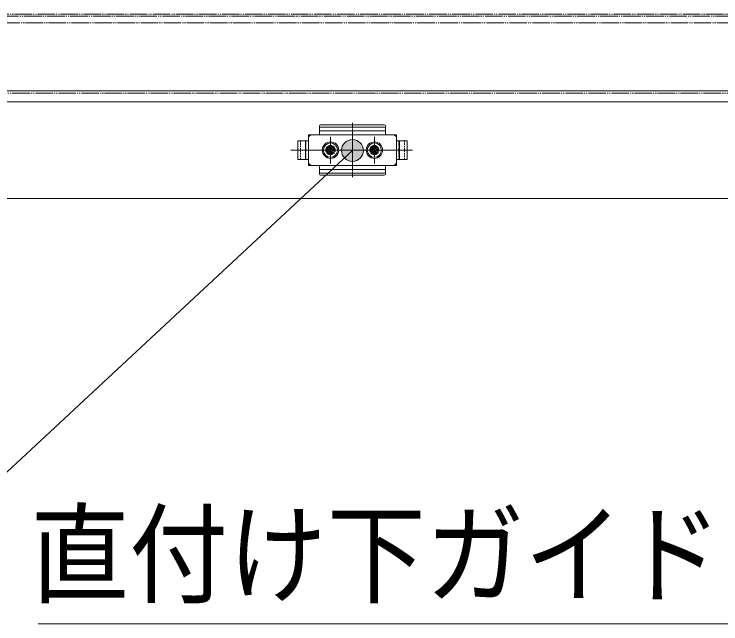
# Model space of a CAD drawing. Units: millimetres, scale not verified. Extents: x -6062 to 6062, y -3045 to 3045.
# Drawn here: x -3364.7 to -3042.6, y 1011.8 to 1289.8 of the extents above; entities that cross this region are included whole.
import ezdxf
from ezdxf.enums import TextEntityAlignment as Align

# ---------------------------------------------------------------- set-up
doc = ezdxf.new("R2010")
doc.units = ezdxf.units.MM
doc.header["$LTSCALE"] = 20
for name, pattern in [('USER1', [10.5, 8, -0.5, 0.5, -0.5, 0.5, -0.5]), ('USER2', [2.91, 1.76, -0.4, 0.35, -0.4]), ('USER3', [1.11, 0.71, -0.4])]:
    doc.linetypes.add(name, pattern=pattern)
doc.layers.add('0-3_2寸法-3', color=7, linetype='Continuous', lineweight=15)
doc.layers.add('0-6_3一般', color=7, linetype='Continuous', lineweight=15)
doc.styles.add('ＭＳ Ｐゴシック', font='')
doc.styles.get('ＭＳ Ｐゴシック').set_extended_font_data('MS PGothic')

# ---------------------------------------------------------------- blocks, each defined once
blk = doc.blocks.new('グループ-6')
at = {"layer": '0-6_3一般', "linetype": 'USER1'}
for p, q in [((-22560, 25796.9), (-39120, 25796.9)), ((-39120, 25076.9), (-22560, 25076.9))]:
    blk.add_line(p, q, dxfattribs=at)
at = {"layer": '0-6_3一般'}
for p, q in [((-39110, 24996.9), (-6330, 24996.9)), ((-28760, 24756.1), (-28760, 24776.7)), ((-28760, 24756.1), (-28760, 24706.9)), ((-28160, 24733.9), (-28760, 24733.9)), ((-28170, 24786.7), (-28750, 24786.7)), ((-28170, 24766.1), (-28750, 24766.1)), ((-28160, 24706.9), (-28160, 24756.1)), ((-28860, 24416.9), (-28860, 24696.9)), ((-28840, 24696.9), (-28860, 24676.9)), ((-28860, 24641.9), (-28860, 24686.9)), ((-28850, 24696.9), (-28070, 24696.9)), ((-28060, 24696.9), (-28150, 24696.9)), ((-28060, 24676.9), (-28080, 24696.9)), ((-28060, 24696.9), (-28060, 24416.9)), ((-28060, 24686.9), (-28060, 24641.9)), ((-28958, 24471.9), (-28958, 24641.9)), ((-28958, 24641.9), (-28860, 24641.9)), ((-28958, 24631.9), (-28958, 24481.9)), ((-28888, 24641.9), (-28888, 24471.9)), ((-28860, 24471.9), (-28860, 24641.9)), ((-28060, 24641.9), (-27972, 24641.9)), ((-28060, 24641.9), (-28060, 24471.9)), ((-28060, 24641.9), (-27962, 24641.9)), ((-28032, 24471.9), (-28032, 24641.9)), ((-27962, 24641.9), (-27962, 24471.9)), ((-27962, 24481.9), (-27962, 24631.9)), ((-28676.7, 24562.9), (-28679.8, 24562.9)), ((-28676.7, 24550.9), (-28679.8, 24550.8)), ((-28643.3, 24562.9), (-28640.2, 24562.9)), ((-28643.3, 24550.9), (-28640.2, 24550.8)), ((-28300.1, 24565.5), (-28280.5, 24566.6)), ((-28279.8, 24562.9), (-28300.1, 24565.5)), ((-28279.8, 24550.8), (-28300.1, 24548.3)), ((-28300.1, 24548.3), (-28280.5, 24547.2)), ((-28280.5, 24566.6), (-28273.2, 24570)), ((-28276.7, 24562.9), (-28280.5, 24566.6)), ((-28276.7, 24550.9), (-28280.5, 24547.2)), ((-28280.5, 24547.2), (-28273.2, 24543.7)), ((-28276.7, 24562.9), (-28279.8, 24562.9)), ((-28276.7, 24550.9), (-28279.8, 24550.8)), ((-28269.4, 24566.3), (-28276.7, 24562.9)), ((-28269.4, 24547.5), (-28276.7, 24550.9)), ((-28269.7, 24577.4), (-28273.2, 24570)), ((-28273.2, 24570), (-28269.4, 24566.3)), ((-28273.2, 24543.7), (-28269.4, 24547.5)), ((-28269.7, 24536.4), (-28273.2, 24543.7)), ((-28268.6, 24597.1), (-28269.7, 24577.4)), ((-28266, 24573.6), (-28269.7, 24577.4)), ((-28266, 24540.1), (-28269.7, 24536.4)), ((-28269.4, 24566.3), (-28266, 24573.6)), ((-28269.4, 24547.5), (-28266, 24540.1)), ((-28266.1, 24576.7), (-28268.6, 24597.1)), ((-28266, 24573.6), (-28266.1, 24576.7)), ((-28266, 24540.1), (-28266.1, 24537.1)), ((-28254, 24573.6), (-28250.3, 24577.4)), ((-28254, 24573.6), (-28253.9, 24576.7)), ((-28250.6, 24566.3), (-28254, 24573.6)), ((-28250.6, 24547.5), (-28254, 24540.1)), ((-28254, 24540.1), (-28253.9, 24537.1)), ((-28254, 24540.1), (-28250.3, 24536.4)), ((-28253.9, 24576.7), (-28251.4, 24597.1)), ((-28251.4, 24597.1), (-28250.3, 24577.4)), ((-28246.8, 24570), (-28250.6, 24566.3)), ((-28250.6, 24566.3), (-28243.3, 24562.9)), ((-28250.6, 24547.5), (-28243.3, 24550.9)), ((-28246.8, 24543.7), (-28250.6, 24547.5)), ((-28250.3, 24577.4), (-28246.8, 24570)), ((-28250.3, 24536.4), (-28246.8, 24543.7)), ((-28239.5, 24566.6), (-28246.8, 24570)), ((-28239.5, 24547.2), (-28246.8, 24543.7)), ((-28243.3, 24562.9), (-28239.5, 24566.6)), ((-28243.3, 24562.9), (-28240.2, 24562.9)), ((-28243.3, 24550.9), (-28240.2, 24550.8)), ((-28243.3, 24550.9), (-28239.5, 24547.2)), ((-28240.2, 24562.9), (-28219.9, 24565.5)), ((-28240.2, 24550.8), (-28219.9, 24548.3)), ((-28219.9, 24565.5), (-28239.5, 24566.6)), ((-28219.9, 24548.3), (-28239.5, 24547.2)), ((-28268.6, 24516.7), (-28269.7, 24536.4)), ((-28266.1, 24537.1), (-28268.6, 24516.7)), ((-28253.9, 24537.1), (-28251.4, 24516.7)), ((-28251.4, 24516.7), (-28250.3, 24536.4)), ((-28860, 24471.9), (-28958, 24471.9)), ((-28860, 24426.9), (-28860, 24471.9)), ((-28860, 24436.9), (-28840, 24416.9)), ((-28860, 24416.9), (-28770, 24416.9)), ((-28070, 24416.9), (-28850, 24416.9)), ((-28150, 24416.9), (-28060, 24416.9)), ((-28080, 24416.9), (-28060, 24436.9)), ((-27972, 24471.9), (-28060, 24471.9)), ((-28060, 24471.9), (-28060, 24426.9)), ((-27962, 24471.9), (-28060, 24471.9)), ((-28760, 24406.9), (-28760, 24357.7)), ((-28760, 24379.9), (-28160, 24379.9)), ((-28750, 24347.7), (-28170, 24347.7)), ((-28160, 24357.7), (-28160, 24406.9)), ((-28160, 24357.7), (-28160, 24347.7)), ((-28160, 24337.1), (-28160, 24347.7)), ((-28750, 24327.1), (-28170, 24327.1)), ((-39110, 24116.9), (-6330, 24116.9))]:
    blk.add_line(p, q, dxfattribs=at)
at = {"layer": '0-6_3一般', "linetype": 'USER2'}
for p, q in [((-28460, 24805.4), (-28460, 24309.2)), ((-28660, 24433.9), (-28660, 24678.3)), ((-28460, 24714.2), (-28460, 24393.1)), ((-28260, 24433.9), (-28260, 24678.3)), ((-28660, 24661.9), (-28660, 24451.9)), ((-28660, 24633.4), (-28660, 24481.5)), ((-28260, 24661.9), (-28260, 24451.9)), ((-27923.1, 24556.9), (-29021.1, 24556.9)), ((-29011.7, 24556.9), (-27913.7, 24556.9)), ((-28783, 24556.9), (-28535, 24556.9)), ((-28765, 24556.9), (-28745, 24556.9)), ((-28725, 24556.9), (-28555, 24556.9)), ((-28704, 24556.9), (-28616, 24556.9)), ((-28660, 24512.9), (-28660, 24600.9)), ((-28383, 24556.9), (-28135, 24556.9)), ((-28365, 24556.9), (-28345, 24556.9)), ((-28325, 24556.9), (-28155, 24556.9)), ((-28304, 24556.9), (-28216, 24556.9)), ((-28260, 24512.9), (-28260, 24600.9))]:
    blk.add_line(p, q, dxfattribs=at)
at = {"layer": '0-6_3一般', "linetype": 'USER3'}
for p, q in [((-28934, 24641.9), (-28934, 24471.9)), ((-28884, 24471.9), (-28884, 24641.9)), ((-28036, 24641.9), (-28036, 24471.9)), ((-27986, 24471.9), (-27986, 24641.9)), ((-28745, 24556.9), (-28725, 24556.9)), ((-28345, 24556.9), (-28325, 24556.9))]:
    blk.add_line(p, q, dxfattribs=at)
at = {"layer": '0-6_3一般', "linetype": 'USER1'}
for points in [[(-22878, 25096.9), (-38802, 25096.9), (-38802, 25776.9), (-22878, 25776.9)], [(-38800, 25096.9), (-22880, 25096.9), (-22880, 25716.9), (-38800, 25716.9)]]:
    blk.add_lwpolyline(points, close=True, dxfattribs=at)
at = {"layer": '0-6_3一般'}
for points in [[(-28160, 24756.1), (-28160, 24766.1), (-28160, 24776.7)], [(-28770, 24696.9), (-28860, 24696.9), (-28860, 24641.9), (-28948, 24641.9)], [(-28679.8, 24562.9), (-28700.1, 24565.5), (-28680.5, 24566.6)], [(-28679.8, 24550.8), (-28700.1, 24548.3), (-28680.5, 24547.2)], [(-28669.4, 24566.3), (-28676.7, 24562.9), (-28680.5, 24566.6), (-28673.2, 24570)], [(-28669.4, 24547.5), (-28666, 24540.1), (-28669.7, 24536.4), (-28673.2, 24543.7)], [(-28666, 24573.6), (-28666.1, 24576.7), (-28668.6, 24597.1), (-28669.7, 24577.4)], [(-28666, 24540.1), (-28666.1, 24537.1), (-28668.6, 24516.7), (-28669.7, 24536.4)], [(-28654, 24573.6), (-28653.9, 24576.7), (-28651.4, 24597.1), (-28650.3, 24577.4)], [(-28650.6, 24566.3), (-28654, 24573.6), (-28650.3, 24577.4), (-28646.8, 24570)], [(-28654, 24540.1), (-28653.9, 24537.1), (-28651.4, 24516.7), (-28650.3, 24536.4)], [(-28650.6, 24547.5), (-28643.3, 24550.9), (-28639.5, 24547.2), (-28646.8, 24543.7)], [(-28640.2, 24562.9), (-28619.9, 24565.5), (-28639.5, 24566.6)], [(-28640.2, 24550.8), (-28619.9, 24548.3), (-28639.5, 24547.2)], [(-28948, 24471.9), (-28860, 24471.9), (-28860, 24416.9)], [(-28760, 24357.7), (-28760, 24347.7), (-28760, 24337.1)]]:
    blk.add_lwpolyline(points, dxfattribs=at)
for points in [[(-28669.4, 24547.5), (-28676.7, 24550.9), (-28680.5, 24547.2), (-28673.2, 24543.7)], [(-28669.4, 24566.3), (-28666, 24573.6), (-28669.7, 24577.4), (-28673.2, 24570)], [(-28650.6, 24547.5), (-28654, 24540.1), (-28650.3, 24536.4), (-28646.8, 24543.7)], [(-28650.6, 24566.3), (-28643.3, 24562.9), (-28639.5, 24566.6), (-28646.8, 24570)]]:
    blk.add_lwpolyline(points, close=True, dxfattribs=at)
for centre, radius in [((-28660, 24556.9), 75), ((-28660, 24556.9), 65), ((-28260, 24556.9), 75), ((-28260, 24556.9), 65)]:
    blk.add_circle(centre, radius, dxfattribs=at)
at = {"layer": '0-6_3一般', "linetype": 'USER3'}
for centre, radius in [((-28660, 24556.9), 42), ((-28660, 24556.9), 40), ((-28660, 24556.9), 40), ((-28660, 24556.9), 32.4), ((-28660, 24556.9), 30), ((-28260, 24556.9), 42), ((-28260, 24556.9), 40), ((-28260, 24556.9), 40), ((-28260, 24556.9), 32.4), ((-28260, 24556.9), 30)]:
    blk.add_circle(centre, radius, dxfattribs=at)
at = {"layer": '0-6_3一般'}
for centre, radius, start, end in [((-28750, 24776.7), 10, 90, 180), ((-28750, 24756.1), 10, 90, 180), ((-28170, 24776.7), 10, 0, 90), ((-28170, 24756.1), 10, 0, 90), ((-28850, 24686.9), 10, 90, 180), ((-28770, 24706.9), 10, 270, 0), ((-28150, 24706.9), 10, 180, 270), ((-28070, 24686.9), 10, 0, 90), ((-28948, 24631.9), 10, 90, 180), ((-27972, 24631.9), 10, 0, 90), ((-28655, 24556.9), 46, 169.19486, 180), ((-28655, 24556.9), 46, 180, 190.80514), ((-28660, 24556.9), 20.7, 162.98773, 197.01227), ((-28660, 24551.9), 46, 79.19486, 100.80514), ((-28660, 24556.9), 20.7, 72.98773, 107.01227), ((-28660, 24556.9), 20.7, 342.98773, 17.01227), ((-28665, 24556.9), 46, 0, 10.80514), ((-28665, 24556.9), 46, 349.19486, 0), ((-28255, 24556.9), 46, 169.19486, 180), ((-28255, 24556.9), 46, 180, 190.80514), ((-28260, 24556.9), 20.7, 162.98773, 197.01227), ((-28260, 24551.9), 46, 79.19486, 100.80514), ((-28260, 24556.9), 20.7, 72.98773, 107.01227), ((-28260, 24556.9), 20.7, 342.98773, 17.01227), ((-28265, 24556.9), 46, 0, 10.80514), ((-28265, 24556.9), 46, 349.19486, 0), ((-28948, 24481.9), 10, 180, 270), ((-28660, 24561.8), 46, 259.19486, 280.80514), ((-28660, 24556.9), 20.7, 252.98773, 287.01227), ((-28260, 24561.8), 46, 259.19486, 280.80514), ((-28260, 24556.9), 20.7, 252.98773, 287.01227), ((-27972, 24481.9), 10, 270, 0), ((-28850, 24426.9), 10, 180, 270), ((-28770, 24406.9), 10, 0, 90), ((-28150, 24406.9), 10, 90, 180), ((-28070, 24426.9), 10, 270, 0), ((-28750, 24357.7), 10, 180, 270), ((-28170, 24357.7), 10, 270, 0), ((-28750, 24337.1), 10, 180, 270), ((-28170, 24337.1), 10, 270, 0)]:
    blk.add_arc(centre, radius, start, end, dxfattribs=at)

msp = doc.modelspace()

# ---------------------------------------------------------------- hatches: boundary and pattern name
at = {"layer": '0-3_2寸法-3'}
msp.add_hatch(color=256, dxfattribs=at).paths.add_polyline_path([(-3205.49, 1227.68, 1), (-3215.51, 1227.68, 1)])

# ---------------------------------------------------------------- linework, layer by layer
for points in [[(-3210.5, 1227.68), (-3442.41, 1011.84), (-3849.29, 1011.84)], [(-2923.45, 1209.84), (-3037.77, 1011.84), (-3353.78, 1011.84)]]:
    msp.add_lwpolyline(points, dxfattribs=at)
msp.add_circle((-3210.5, 1227.68), 5.01, dxfattribs=at)

# ---------------------------------------------------------------- block references
at = {"layer": '0-6_3一般', "xscale": 0.05, "yscale": 0.05}
msp.add_blockref('グループ-6', (-1787.5, 0), dxfattribs=at)

# ---------------------------------------------------------------- texts
at = {"layer": '0-3_2寸法-3', "style": 'ＭＳ Ｐゴシック', "width": 0.9}
msp.add_text('直付け下ガイド', height=36.66, dxfattribs=at).set_placement((-3357.23, 1014.22), align=Align.BOTTOM_LEFT)

doc.saveas('drawing.dxf')
